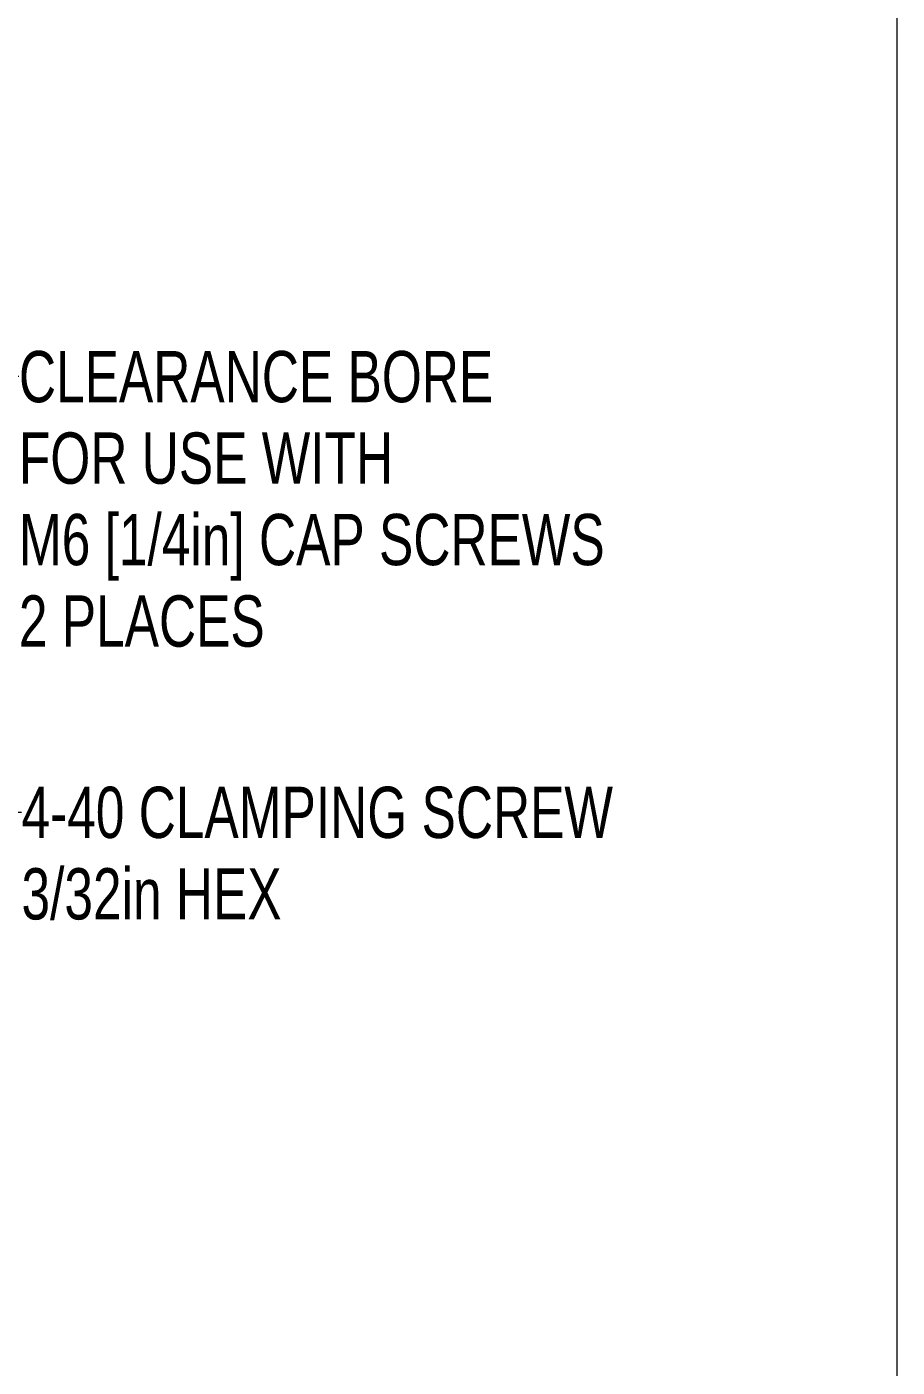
# Model space of a CAD drawing. Header units: millimetres. Extents: x 2 to 278, y 1 to 215.
# Drawn here: x 242.1 to 278, y 100.6 to 155.9 of the extents above; entities that cross this region are included whole.
import ezdxf

# ---------------------------------------------------------------- set-up
doc = ezdxf.new("R2010")
doc.units = ezdxf.units.MM
doc.styles.add('SLDTEXTSTYLE0', font='TXT', dxfattribs={"width": 0.75})
doc.dimstyles.new('SLDDIMSTYLE4', dxfattribs={"dimtxt": 2.116667, "dimasz": 3.175, "dimexe": 0, "dimexo": 0.0625, "dimgap": 0.529167, "dimtad": 0, "dimtih": 1, "dimtoh": 1, "dimdec": 1, "dimlfac": 2, "dimrnd": 1e-09, "dimzin": 12, "dimdsep": 46, "dimtxsty": 'SLDTEXTSTYLE0', "dimsah": 1, "dimcen": 0, "dimadec": 0, "dimazin": 3, "dimtfac": 1, "dimtdec": 1, "dimtofl": 0, "dimtmove": 0, "dimatfit": 3, "dimfxl": 1, "dimfrac": 2, "dimtolj": 1, "dimtzin": 12, "dimarcsym": 0})

# ---------------------------------------------------------------- blocks, each defined once
blk = doc.blocks.new('_D_25')
at = {"color": 7, "linetype": 'Continuous', "lineweight": 0}
for p, q in [((225.735, 162.599), (237.92, 141.495)), ((237.92, 141.495), (241.73, 141.495))]:
    blk.add_line(p, q, dxfattribs=at)
at = {"color": 7, "linetype": 'Continuous', "lineweight": 18}
blk.add_solid([(225.735, 162.599), (226.882, 159.596), (227.762, 160.104)], dxfattribs=at)
at = {"color": 7, "linetype": 'Continuous', "lineweight": 18, "attachment_point": 1, "style": 'SLDTEXTSTYLE0'}
for s, insert, char_height in [('CLEARANCE BORE', (241.73, 142.541), 2.11667), ('FOR USE WITH', (241.73, 139.178), 2.11667), ('M6 [1/4in] CAP SCREWS', (241.73, 135.815), 2.11667), ('2 PLACES', (241.73, 132.452), 2.1167)]:
    blk.add_mtext(s, dxfattribs=dict(at, insert=insert, char_height=char_height))
blk = doc.blocks.new('_D_28')
at = {"color": 7, "linetype": 'Continuous', "lineweight": 0}
for p, q in [((228.19, 147.154), (238.027, 123.505)), ((238.027, 123.505), (241.837, 123.505))]:
    blk.add_line(p, q, dxfattribs=at)
at = {"color": 7, "linetype": 'Continuous', "lineweight": 18}
blk.add_solid([(228.19, 147.154), (228.941, 144.027), (229.879, 144.417)], dxfattribs=at)
at = {"color": 7, "linetype": 'Continuous', "lineweight": 18, "attachment_point": 1, "style": 'SLDTEXTSTYLE0'}
for s, insert, char_height in [('4-40 CLAMPING SCREW', (241.837, 124.552), 2.11667), ('3/32in HEX', (241.837, 121.189), 2.1167)]:
    blk.add_mtext(s, dxfattribs=dict(at, insert=insert, char_height=char_height))

msp = doc.modelspace()

# ---------------------------------------------------------------- linework, layer by layer
at = {"color": 7, "linetype": 'Continuous', "lineweight": 18}
msp.add_line((277.989, 0.903), (277.989, 214.645), dxfattribs=at)

# ---------------------------------------------------------------- dimensions: what is measured, and where the dimension line sits
for p1, p2, text, picture, middle in [((223.061, 167.23), (225.735, 162.599), 'CLEARANCE BORE\\PFOR USE WITH\\PM6 [1/4in] CAP SCREWS\\P2 PLACES', '_D_25', (257.842, 141.495)), ((227.347, 149.182), (228.19, 147.154), '4-40 CLAMPING SCREW\\P3/32in HEX', '_D_28', (257.82, 123.505))]:
    dim = msp.add_diameter_dim_2p(p1=p1, p2=p2, text=text, dimstyle='SLDDIMSTYLE4', override={"dimpost": '<>'}, dxfattribs=at)
    dim.commit()
    dim.dimension.update_dxf_attribs({"geometry": picture, "text_midpoint": middle, "dimtype": 163})

doc.saveas('drawing.dxf')
